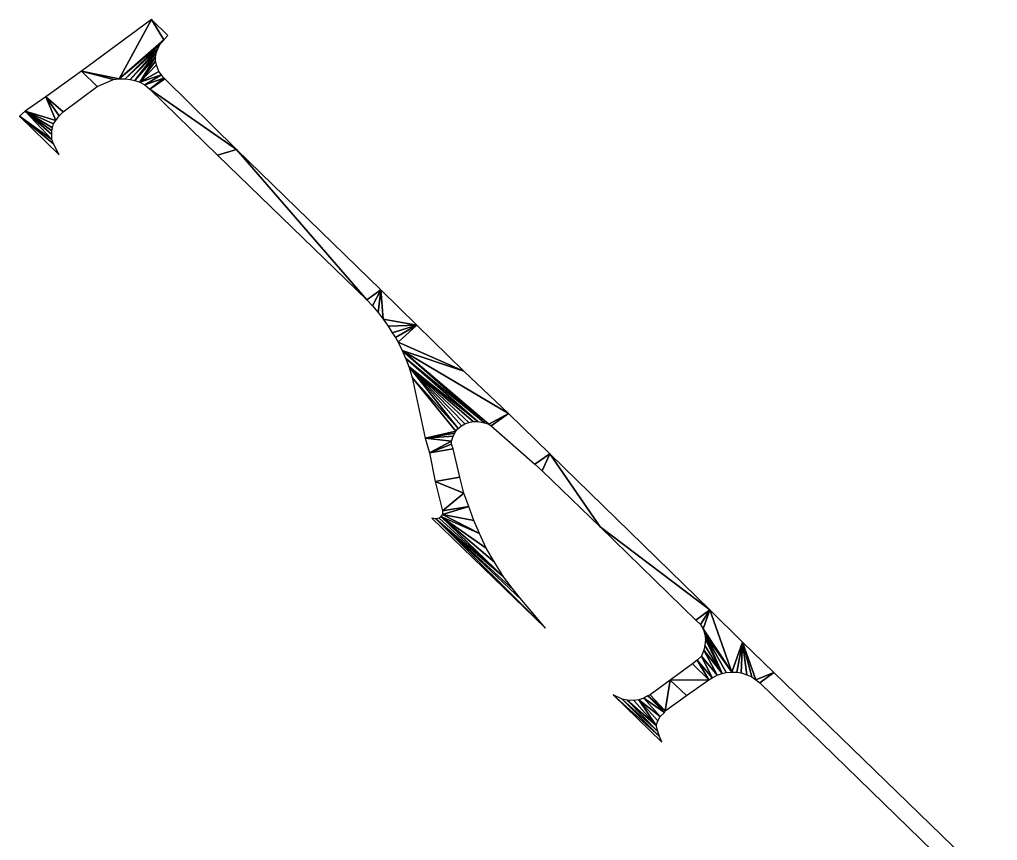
# Model space of a CAD drawing. Extents: x -35426928 to -35396732, y 11996534 to 12011444.
# Drawn here: x -35426928 to -35422184, y 12005702 to 12009682 of the extents above; entities that cross this region are included whole.
import ezdxf

# ---------------------------------------------------------------- set-up
doc = ezdxf.new("R2010")
doc.units = 0

msp = doc.modelspace()

# ---------------------------------------------------------------- linework, layer by layer
at = {"layer": 'mg_to_dxf', "color": 52}
for points in [[(-35426444, 12009395), (-35426444, 12009395), (-35426288, 12009682), (-35426628, 12009432)], [(-35426228, 12009584), (-35426228, 12009584), (-35426288, 12009682), (-35426444, 12009395)], [(-35426228, 12009584), (-35426228, 12009584), (-35426208, 12009605), (-35426288, 12009682)], [(-35426248, 12009561), (-35426248, 12009561), (-35426228, 12009584), (-35426444, 12009395)], [(-35426248, 12009561), (-35426248, 12009561), (-35426444, 12009395), (-35426416, 12009395)], [(-35426256, 12009544), (-35426256, 12009544), (-35426248, 12009561), (-35426416, 12009395)], [(-35426256, 12009544), (-35426256, 12009544), (-35426416, 12009395), (-35426392, 12009392)], [(-35426264, 12009524), (-35426264, 12009524), (-35426256, 12009544), (-35426392, 12009392)], [(-35426264, 12009524), (-35426264, 12009524), (-35426392, 12009392), (-35426368, 12009387)], [(-35426268, 12009502), (-35426268, 12009502), (-35426264, 12009524), (-35426368, 12009387)], [(-35426268, 12009502), (-35426268, 12009502), (-35426368, 12009387), (-35426344, 12009378)], [(-35426268, 12009480), (-35426268, 12009480), (-35426268, 12009502), (-35426344, 12009378)], [(-35426268, 12009480), (-35426268, 12009480), (-35426344, 12009378), (-35426264, 12009463)], [(-35426344, 12009378), (-35426344, 12009378), (-35426252, 12009431), (-35426264, 12009463)], [(-35426716, 12009235), (-35426552, 12009357), (-35426628, 12009432), (-35426800, 12009307)], [(-35426444, 12009395), (-35426444, 12009395), (-35426628, 12009432), (-35426472, 12009391)], [(-35426552, 12009357), (-35426472, 12009391), (-35426628, 12009432)], [(-35426344, 12009378), (-35426344, 12009378), (-35426240, 12009414), (-35426252, 12009431)], [(-35426344, 12009378), (-35426344, 12009378), (-35426320, 12009366), (-35426240, 12009414)], [(-35426240, 12009414), (-35426240, 12009414), (-35426320, 12009366), (-35426228, 12009398)], [(-35426320, 12009366), (-35426320, 12009366), (-35426296, 12009345), (-35426228, 12009398)], [(-35426228, 12009398), (-35426228, 12009398), (-35426296, 12009345), (-35426224, 12009394)], [(-35425876, 12009052), (-35425876, 12009052), (-35426224, 12009394), (-35426296, 12009345)], [(-35425876, 12009052), (-35425876, 12009052), (-35426296, 12009345), (-35425968, 12009025)], [(-35426800, 12009307), (-35426800, 12009307), (-35426900, 12009238), (-35426752, 12009193)], [(-35426736, 12009215), (-35426736, 12009215), (-35426800, 12009307), (-35426752, 12009193)], [(-35426736, 12009215), (-35426736, 12009215), (-35426716, 12009235), (-35426800, 12009307)], [(-35426900, 12009238), (-35426900, 12009238), (-35426928, 12009213), (-35426772, 12009101)], [(-35426764, 12009079), (-35426764, 12009079), (-35426928, 12009213), (-35426736, 12009026)], [(-35426772, 12009101), (-35426772, 12009101), (-35426928, 12009213), (-35426764, 12009079)], [(-35426752, 12009193), (-35426752, 12009193), (-35426900, 12009238), (-35426764, 12009176)], [(-35426764, 12009176), (-35426764, 12009176), (-35426900, 12009238), (-35426768, 12009157)], [(-35426768, 12009157), (-35426768, 12009157), (-35426900, 12009238), (-35426772, 12009142)], [(-35426772, 12009125), (-35426772, 12009125), (-35426900, 12009238), (-35426772, 12009101)], [(-35426772, 12009142), (-35426772, 12009142), (-35426900, 12009238), (-35426772, 12009125)], [(-35425244, 12008323), (-35425244, 12008323), (-35425876, 12009052), (-35425968, 12009025)], [(-35425876, 12009052), (-35425876, 12009052), (-35425244, 12008323), (-35425176, 12008372)], [(-35425216, 12008294), (-35425216, 12008294), (-35425176, 12008372), (-35425244, 12008323)], [(-35425188, 12008262), (-35425188, 12008262), (-35425176, 12008372), (-35425216, 12008294)], [(-35425164, 12008230), (-35425164, 12008230), (-35425176, 12008372), (-35425188, 12008262)], [(-35425000, 12008201), (-35425000, 12008201), (-35425176, 12008372), (-35425164, 12008230)], [(-35425000, 12008201), (-35425000, 12008201), (-35425164, 12008230), (-35425140, 12008196)], [(-35425120, 12008164), (-35425120, 12008164), (-35425000, 12008201), (-35425140, 12008196)], [(-35425120, 12008164), (-35425120, 12008164), (-35425104, 12008141), (-35425000, 12008201)], [(-35425092, 12008118), (-35425092, 12008118), (-35425000, 12008201), (-35425104, 12008141)], [(-35424772, 12007978), (-35424772, 12007978), (-35425000, 12008201), (-35425092, 12008118)], [(-35425072, 12008077), (-35425072, 12008077), (-35424772, 12007978), (-35425092, 12008118)], [(-35424672, 12007727), (-35424672, 12007727), (-35424652, 12007720), (-35425072, 12008077)], [(-35424672, 12007727), (-35424672, 12007727), (-35425072, 12008077), (-35425056, 12008040)], [(-35424652, 12007720), (-35424652, 12007720), (-35424556, 12007772), (-35425072, 12008077)], [(-35425072, 12008077), (-35425072, 12008077), (-35424556, 12007772), (-35424772, 12007978)], [(-35424704, 12007733), (-35424704, 12007733), (-35424672, 12007727), (-35425056, 12008040)], [(-35424704, 12007733), (-35424704, 12007733), (-35425056, 12008040), (-35425040, 12008000)], [(-35424728, 12007733), (-35424728, 12007733), (-35425040, 12008000), (-35424748, 12007729)], [(-35424728, 12007733), (-35424728, 12007733), (-35424704, 12007733), (-35425040, 12008000)], [(-35425040, 12008000), (-35425040, 12008000), (-35424768, 12007722), (-35424748, 12007729)], [(-35425040, 12008000), (-35425040, 12008000), (-35424784, 12007713), (-35424768, 12007722)], [(-35425040, 12008000), (-35425040, 12008000), (-35424800, 12007699), (-35424784, 12007713)], [(-35425040, 12008000), (-35425040, 12008000), (-35425024, 12007946), (-35424800, 12007699)], [(-35424800, 12007699), (-35424800, 12007699), (-35425024, 12007946), (-35424812, 12007687)], [(-35425024, 12007946), (-35425024, 12007946), (-35424960, 12007653), (-35424812, 12007687)], [(-35424652, 12007720), (-35424652, 12007720), (-35424640, 12007712), (-35424556, 12007772)], [(-35424428, 12007527), (-35424356, 12007576), (-35424556, 12007772), (-35424640, 12007712)], [(-35424812, 12007687), (-35424812, 12007687), (-35424960, 12007653), (-35424816, 12007677)], [(-35424824, 12007663), (-35424824, 12007663), (-35424816, 12007677), (-35424960, 12007653)], [(-35424824, 12007663), (-35424824, 12007663), (-35424960, 12007653), (-35424832, 12007638)], [(-35424960, 12007653), (-35424960, 12007653), (-35424940, 12007581), (-35424832, 12007638)], [(-35424832, 12007638), (-35424832, 12007638), (-35424940, 12007581), (-35424832, 12007623)], [(-35424832, 12007623), (-35424832, 12007623), (-35424940, 12007581), (-35424824, 12007601)], [(-35424940, 12007581), (-35424912, 12007443), (-35424792, 12007464), (-35424824, 12007601)], [(-35424392, 12007495), (-35424392, 12007495), (-35424356, 12007576), (-35424428, 12007527)], [(-35424392, 12007495), (-35424392, 12007495), (-35424112, 12007223), (-35424356, 12007576)], [(-35424356, 12007576), (-35424356, 12007576), (-35424112, 12007223), (-35423580, 12006820)], [(-35424772, 12007386), (-35424772, 12007386), (-35424792, 12007464), (-35424912, 12007443)], [(-35424772, 12007386), (-35424772, 12007386), (-35424912, 12007443), (-35424876, 12007301)], [(-35424748, 12007322), (-35424748, 12007322), (-35424772, 12007386), (-35424876, 12007301)], [(-35424876, 12007283), (-35424876, 12007283), (-35424748, 12007322), (-35424876, 12007301)], [(-35424724, 12007253), (-35424724, 12007253), (-35424748, 12007322), (-35424876, 12007283)], [(-35424908, 12007262), (-35424908, 12007262), (-35424928, 12007265), (-35424376, 12006731)], [(-35424892, 12007265), (-35424892, 12007265), (-35424908, 12007262), (-35424580, 12006981)], [(-35424532, 12006918), (-35424532, 12006918), (-35424908, 12007262), (-35424492, 12006867)], [(-35424580, 12006981), (-35424580, 12006981), (-35424908, 12007262), (-35424532, 12006918)], [(-35424908, 12007262), (-35424908, 12007262), (-35424376, 12006731), (-35424492, 12006867)], [(-35424580, 12006981), (-35424580, 12006981), (-35424884, 12007273), (-35424892, 12007265)], [(-35424884, 12007273), (-35424884, 12007273), (-35424696, 12007191), (-35424876, 12007283)], [(-35424664, 12007119), (-35424664, 12007119), (-35424884, 12007273), (-35424624, 12007052)], [(-35424884, 12007273), (-35424884, 12007273), (-35424580, 12006981), (-35424624, 12007052)], [(-35424664, 12007119), (-35424664, 12007119), (-35424696, 12007191), (-35424884, 12007273)], [(-35424696, 12007191), (-35424696, 12007191), (-35424724, 12007253), (-35424876, 12007283)], [(-35423580, 12006820), (-35423580, 12006820), (-35424112, 12007223), (-35423648, 12006771)], [(-35423624, 12006750), (-35423624, 12006750), (-35423580, 12006820), (-35423648, 12006771)], [(-35423624, 12006750), (-35423624, 12006750), (-35423612, 12006729), (-35423580, 12006820)], [(-35423580, 12006820), (-35423580, 12006820), (-35423612, 12006729), (-35423472, 12006518)], [(-35423580, 12006820), (-35423580, 12006820), (-35423472, 12006518), (-35423420, 12006664)], [(-35423612, 12006729), (-35423612, 12006729), (-35423604, 12006703), (-35423472, 12006518)], [(-35423604, 12006703), (-35423604, 12006703), (-35423600, 12006679), (-35423520, 12006512)], [(-35423604, 12006703), (-35423604, 12006703), (-35423500, 12006516), (-35423472, 12006518)], [(-35423604, 12006703), (-35423604, 12006703), (-35423520, 12006512), (-35423500, 12006516)], [(-35423604, 12006647), (-35423604, 12006647), (-35423608, 12006625), (-35423520, 12006512)], [(-35423600, 12006679), (-35423600, 12006679), (-35423604, 12006647), (-35423520, 12006512)], [(-35423420, 12006664), (-35423420, 12006664), (-35423472, 12006518), (-35423448, 12006518)], [(-35423420, 12006664), (-35423420, 12006664), (-35423448, 12006518), (-35423428, 12006515)], [(-35423420, 12006664), (-35423420, 12006664), (-35423428, 12006515), (-35423400, 12006506)], [(-35423420, 12006664), (-35423420, 12006664), (-35423400, 12006506), (-35423376, 12006495)], [(-35423376, 12006495), (-35423376, 12006495), (-35423356, 12006481), (-35423420, 12006664)], [(-35423420, 12006664), (-35423420, 12006664), (-35423356, 12006481), (-35423268, 12006516)], [(-35423620, 12006596), (-35423620, 12006596), (-35423640, 12006577), (-35423568, 12006491)], [(-35423608, 12006625), (-35423608, 12006625), (-35423620, 12006596), (-35423544, 12006504)], [(-35423620, 12006596), (-35423620, 12006596), (-35423568, 12006491), (-35423544, 12006504)], [(-35423608, 12006625), (-35423608, 12006625), (-35423544, 12006504), (-35423520, 12006512)], [(-35423772, 12006479), (-35423772, 12006479), (-35423584, 12006481), (-35423664, 12006558)], [(-35423640, 12006577), (-35423640, 12006577), (-35423664, 12006558), (-35423584, 12006481)], [(-35423640, 12006577), (-35423640, 12006577), (-35423584, 12006481), (-35423568, 12006491)], [(-35423268, 12006516), (-35423268, 12006516), (-35423356, 12006481), (-35423336, 12006467)], [(-35423336, 12006467), (-35422256, 12005416), (-35422184, 12005465), (-35423268, 12006516)], [(-35423772, 12006479), (-35423772, 12006479), (-35423868, 12006408), (-35423796, 12006331)], [(-35423772, 12006479), (-35423772, 12006479), (-35423796, 12006331), (-35423692, 12006405)], [(-35423584, 12006481), (-35423584, 12006481), (-35423772, 12006479), (-35423692, 12006405)], [(-35423824, 12006207), (-35423824, 12006207), (-35424048, 12006409), (-35423812, 12006179)], [(-35424004, 12006388), (-35424004, 12006388), (-35424048, 12006409), (-35423824, 12006207)], [(-35423900, 12006392), (-35423900, 12006392), (-35423800, 12006323), (-35423880, 12006403)], [(-35423880, 12006403), (-35423880, 12006403), (-35423796, 12006331), (-35423868, 12006408)], [(-35423880, 12006403), (-35423880, 12006403), (-35423800, 12006323), (-35423796, 12006331)], [(-35423832, 12006231), (-35423832, 12006231), (-35424004, 12006388), (-35423824, 12006207)], [(-35423980, 12006383), (-35423980, 12006383), (-35424004, 12006388), (-35423832, 12006231)], [(-35423840, 12006259), (-35423840, 12006259), (-35423980, 12006383), (-35423832, 12006231)], [(-35423948, 12006381), (-35423948, 12006381), (-35423980, 12006383), (-35423840, 12006259)], [(-35423924, 12006384), (-35423924, 12006384), (-35423948, 12006381), (-35423840, 12006259)], [(-35423820, 12006303), (-35423820, 12006303), (-35423900, 12006392), (-35423924, 12006384)], [(-35423820, 12006303), (-35423820, 12006303), (-35423924, 12006384), (-35423832, 12006282)], [(-35423924, 12006384), (-35423924, 12006384), (-35423840, 12006259), (-35423832, 12006282)], [(-35423820, 12006303), (-35423820, 12006303), (-35423800, 12006323), (-35423900, 12006392)]]:
    msp.add_3dface(points, dxfattribs=at)

doc.saveas('drawing.dxf')
